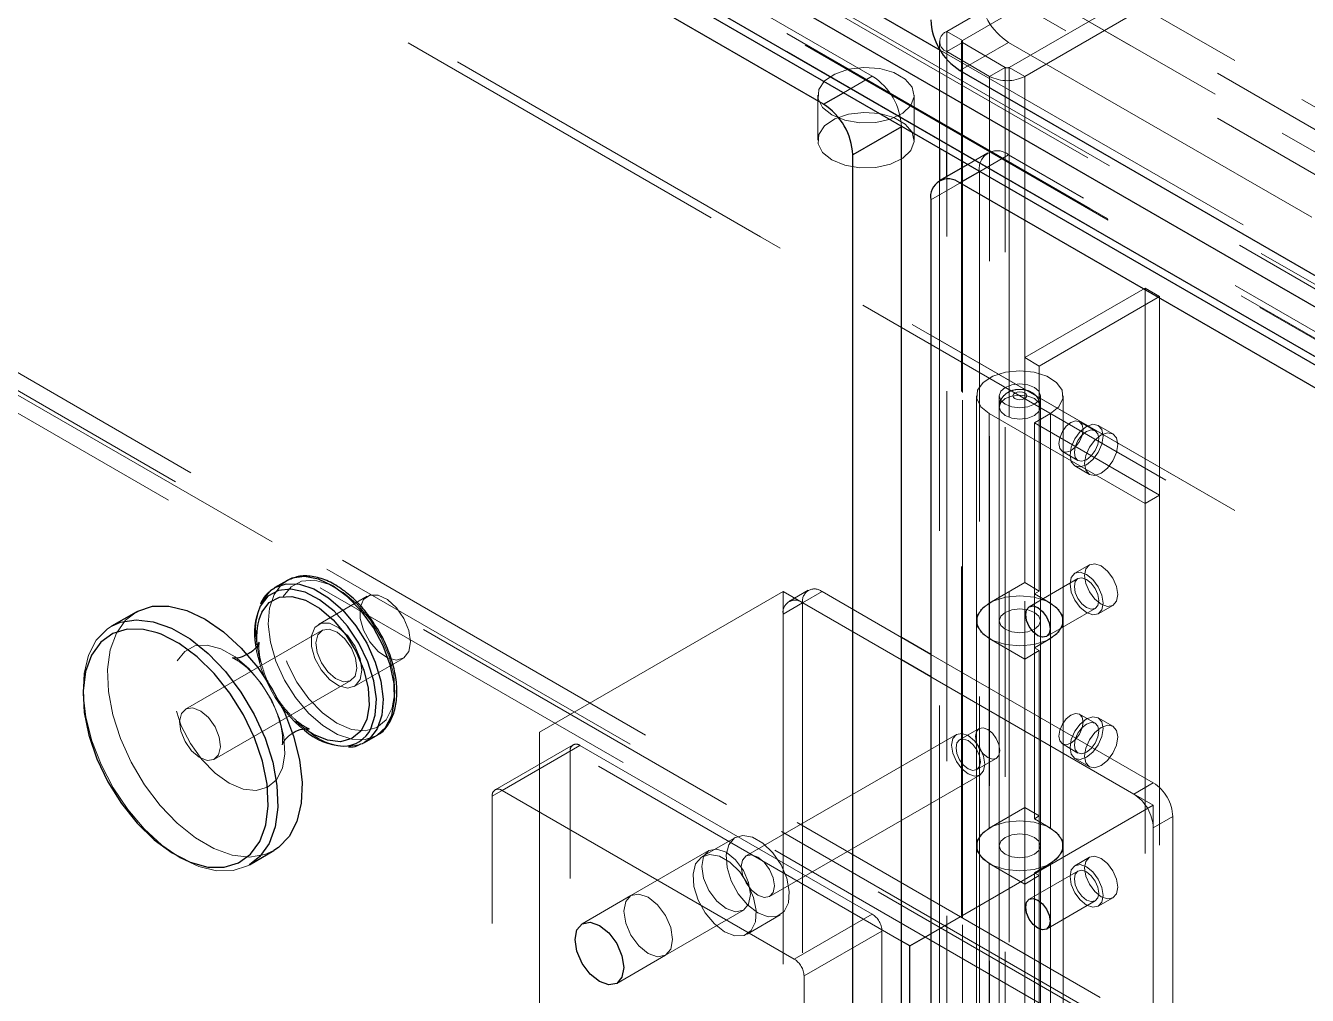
# Model space of a CAD drawing. Header units: millimetres. Extents: x 108 to 5832, y 144 to 4056.
# Drawn here: x 4972.2 to 5065.2, y 2570.5 to 2640.9 of the extents above; entities that cross this region are included whole.
import ezdxf

# ---------------------------------------------------------------- set-up
doc = ezdxf.new("R2010")
doc.units = ezdxf.units.MM
doc.header["$LTSCALE"] = 20
doc.linetypes.add('HIDDEN', pattern=[1.905, 1.27, -0.635])

msp = doc.modelspace()

# ---------------------------------------------------------------- linework, layer by layer
at = {"color": 1, "linetype": 'HIDDEN', "lineweight": 18}
for p, q in [((5290.904, 2505.011), (4110.036, 3186.712)), ((5289.49, 2502.562), (4108.622, 3184.263)), ((5317.774, 2489.495), (4136.906, 3171.195)), ((5316.36, 2487.045), (4135.492, 3168.746)), ((5289.49, 2473.166), (4108.622, 3154.867)), ((4109.036, 3153.951), (5289.904, 2472.251)), ((5290.904, 2472.35), (4110.036, 3154.05)), ((5344.644, 2472.35), (4180.747, 3144.254)), ((5344.644, 2469.084), (4180.747, 3140.987)), ((5281.146, 2436.999), (4116.966, 3109.067)), ((5279.515, 2435.002), (4116.051, 3106.655)), ((5214.254, 2536.051), (4302.793, 3062.226)), ((4302.935, 3062.471), (5214.395, 2536.296)), ((4302.793, 3058.634), (5214.254, 2532.459)), ((4302.835, 3058.542), (5214.295, 2532.367)), ((5214.395, 2532.377), (4302.935, 3058.552)), ((5214.395, 2531.07), (4302.228, 3057.654)), ((5280.015, 2436.346), (4308.132, 2997.402)), ((4308.132, 2997.076), (5279.515, 2436.308)), ((5033.624, 2637.224), (4861.089, 2736.825)), ((5093.197, 2671.738), (5039.033, 2640.469)), ((5094.329, 2671.084), (5040.164, 2639.816)), ((5043.558, 2637.857), (5097.723, 2669.125)), ((5044.69, 2637.203), (5098.854, 2668.472)), ((5040.164, 2639.816), (5039.033, 2640.469)), ((5039.033, 2512.762), (5039.033, 2640.469)), ((5038.506, 2639.734), (5038.506, 2632.001)), ((5040.164, 2639.653), (5039.033, 2639)), ((5039.987, 2637.633), (5043.523, 2639.674)), ((5040.106, 2639.734), (5040.106, 2512.027)), ((5040.164, 2512.109), (5040.164, 2639.816)), ((5043.276, 2637.857), (5040.164, 2639.653)), ((5040.164, 2639.653), (5040.164, 2511.946)), ((5043.523, 2639.674), (5213.936, 2541.297)), ((5038.545, 2639.119), (5211.842, 2539.077)), ((5042.144, 2637.203), (5039.033, 2639)), ((5039.033, 2631.696), (5039.033, 2639)), ((5043.276, 2637.857), (5042.144, 2637.203)), ((5043.276, 2510.15), (5043.276, 2637.857)), ((5043.558, 2637.857), (5044.69, 2637.203)), ((5043.558, 2637.857), (5043.558, 2510.15)), ((5031.541, 2636.021), (5033.624, 2637.224)), ((5042.144, 2509.496), (5042.144, 2637.203)), ((5044.69, 2637.203), (5044.69, 2594.908)), ((5029.664, 2635.835), (5029.664, 2632.569)), ((5036.664, 2632.569), (5036.664, 2635.835)), ((5042.023, 2631.657), (5040.562, 2630.814)), ((5043.523, 2631.509), (5041.44, 2630.307)), ((5213.936, 2533.132), (5043.523, 2631.509)), ((5037.866, 2628.243), (5041.402, 2630.284)), ((5039.033, 2511.293), (5039.033, 2629.931)), ((5041.402, 2630.284), (5041.402, 2514.335)), ((5038.506, 2629.627), (5038.506, 2512.027)), ((5053.422, 2621.831), (5044.69, 2616.79)), ((5053.422, 2621.831), (5054.483, 2621.219)), ((5053.422, 2606.197), (5053.422, 2621.831)), ((5054.483, 2621.219), (5045.75, 2616.178)), ((5054.483, 2606.809), (5054.483, 2621.219)), ((5044.69, 2616.79), (5045.75, 2616.178)), ((5044.69, 2616.79), (5044.69, 2600.459)), ((5045.75, 2616.178), (5045.75, 2599.847)), ((5041.186, 2614.014), (5041.186, 2597.683)), ((5042.836, 2614.014), (5042.836, 2597.683)), ((5042.836, 2613.198), (5042.836, 2533.177)), ((5045.836, 2597.683), (5045.836, 2614.014)), ((5045.836, 2533.177), (5045.836, 2613.198)), ((5047.486, 2597.683), (5047.486, 2614.014)), ((5042.109, 2596.398), (5042.109, 2612.728)), ((5042.109, 2612.728), (5053.422, 2606.197)), ((5045.397, 2612.055), (5046.564, 2612.728)), ((5046.564, 2612.728), (5046.564, 2596.398)), ((5045.397, 2612.055), (5054.483, 2606.809)), ((5045.397, 2595.724), (5045.397, 2612.055)), ((5049.805, 2611.483), (5048.673, 2612.136)), ((5051.09, 2611.26), (5050.03, 2611.872)), ((5047.424, 2609.971), (5048.555, 2609.318)), ((5048.33, 2608.928), (5049.391, 2608.315)), ((5053.422, 2606.197), (5054.483, 2606.809)), ((5054.483, 2606.809), (5054.483, 2525.155)), ((5053.422, 2606.197), (5053.422, 2524.543)), ((5049.391, 2601.749), (5048.33, 2601.137)), ((5044.69, 2600.459), (5042.109, 2598.969)), ((5044.69, 2600.459), (5045.75, 2599.847)), ((5048.555, 2600.747), (5045.019, 2598.706)), ((4996.968, 2599.462), (4993.433, 2597.421)), ((5009.476, 2589.596), (5027.153, 2599.801)), ((5035.745, 2594.841), (5027.153, 2599.801)), ((5027.153, 2599.801), (5027.153, 2542.643)), ((5028.982, 2599.9), (5027.568, 2599.083)), ((5029.982, 2599.801), (5028.568, 2598.984)), ((5035.745, 2596.474), (5029.982, 2599.801)), ((5045.75, 2599.847), (5045.397, 2599.643)), ((5045.397, 2599.643), (5046.564, 2598.969)), ((5027.153, 2598.168), (5028.568, 2598.984)), ((5035.745, 2594.841), (5028.568, 2598.984)), ((5028.568, 2598.984), (5028.568, 2543.623)), ((5042.109, 2598.969), (5042.109, 2582.638)), ((5046.269, 2596.541), (5049.805, 2598.582)), ((5046.564, 2582.638), (5046.564, 2598.969)), ((5050.03, 2598.192), (5051.09, 2598.804)), ((5027.153, 2598.168), (5027.153, 2542.806)), ((5041.186, 2597.683), (5041.186, 2581.352)), ((5042.836, 2597.683), (5042.836, 2581.352)), ((5045.836, 2581.352), (5045.836, 2597.683)), ((5047.486, 2581.352), (5047.486, 2597.683)), ((4993.683, 2596.988), (4983.783, 2591.273)), ((5044.69, 2594.908), (5042.109, 2596.398)), ((5044.69, 2594.908), (5045.75, 2595.52)), ((5045.397, 2595.724), (5046.564, 2596.398)), ((5045.75, 2595.52), (5045.397, 2595.724)), ((5045.397, 2595.724), (5045.397, 2583.312)), ((5045.75, 2579.189), (5045.75, 2595.52)), ((4996.033, 2592.917), (4999.568, 2594.958)), ((5054.024, 2585.922), (5037.866, 2595.249)), ((5044.69, 2578.577), (5044.69, 2594.908)), ((4985.883, 2587.635), (4995.783, 2593.35)), ((5054.024, 2584.289), (5037.866, 2593.616)), ((5052.609, 2585.105), (5037.866, 2593.616)), ((5049.805, 2590.253), (5048.673, 2590.906)), ((5051.09, 2590.03), (5050.03, 2590.642)), ((5009.476, 2589.596), (5009.476, 2532.438)), ((5035.745, 2574.431), (5009.476, 2589.596)), ((5039.739, 2589.434), (5024.465, 2580.617)), ((5041.378, 2589.861), (5039.964, 2589.045)), ((5006.046, 2584.963), (5011.703, 2588.228)), ((5011.91, 2588.686), (5006.254, 2585.42)), ((5012.41, 2588.637), (5006.753, 2585.371)), ((5011.703, 2540.869), (5011.703, 2588.228)), ((5012.41, 2588.637), (5033.624, 2576.39)), ((5047.424, 2588.741), (5048.555, 2588.087)), ((5041.213, 2586.88), (5042.628, 2587.696)), ((5048.33, 2587.698), (5049.391, 2587.085)), ((5026.165, 2577.673), (5041.438, 2586.49)), ((5006.753, 2585.371), (5027.967, 2573.125)), ((5052.609, 2585.105), (5054.024, 2585.922)), ((5006.046, 2537.603), (5006.046, 2584.963)), ((5037.866, 2574.962), (5054.024, 2584.289)), ((5042.109, 2582.638), (5044.69, 2584.128)), ((5044.69, 2584.128), (5045.75, 2583.516)), ((5045.397, 2583.312), (5045.75, 2583.516)), ((5054.024, 2527.131), (5054.024, 2584.289)), ((5055.438, 2583.472), (5054.024, 2582.656)), ((5055.438, 2583.472), (5055.438, 2544.278)), ((5045.397, 2583.312), (5046.564, 2582.638)), ((5054.024, 2582.656), (5054.024, 2543.462)), ((5023.69, 2581.96), (5021.286, 2580.572)), ((5021.767, 2581.004), (5016.11, 2577.739)), ((5041.186, 2581.352), (5041.186, 2565.022)), ((5042.836, 2581.352), (5042.836, 2565.022)), ((5045.836, 2565.022), (5045.836, 2581.352)), ((5047.486, 2565.022), (5047.486, 2581.352)), ((5042.109, 2563.736), (5042.109, 2580.067)), ((5042.109, 2580.067), (5044.69, 2578.577)), ((5045.397, 2579.393), (5046.564, 2580.067)), ((5046.564, 2580.067), (5046.564, 2563.736)), ((5049.391, 2580.519), (5048.33, 2579.907)), ((5044.69, 2578.577), (5045.75, 2579.189)), ((5048.555, 2579.517), (5045.019, 2577.476)), ((5045.397, 2579.393), (5045.75, 2579.189)), ((5045.397, 2563.062), (5045.397, 2579.393)), ((5045.75, 2579.189), (5045.75, 2567.185)), ((5044.69, 2578.577), (5044.69, 2567.797)), ((5044.69, 2578.577), (5044.69, 2562.246)), ((5016.11, 2577.739), (5012.575, 2575.697)), ((5046.269, 2575.311), (5049.805, 2577.352)), ((5050.03, 2576.962), (5051.09, 2577.574)), ((5018.61, 2573.408), (5024.267, 2576.674)), ((5024.536, 2574.942), (5026.94, 2576.33)), ((5027.967, 2573.125), (5033.624, 2576.39)), ((5034.331, 2575.166), (5028.674, 2571.9)), ((5034.331, 2575.166), (5034.331, 2527.806)), ((5015.074, 2571.367), (5018.61, 2573.408)), ((5028.674, 2571.9), (5028.674, 2524.541))]:
    msp.add_line(p, q, dxfattribs=at)
at = {"color": 7, "linetype": 'Continuous', "lineweight": 25}
for p, q in [((4300.955, 3061.981), (5213.123, 2535.398)), ((4300.955, 3058.389), (5213.123, 2531.805)), ((4301.328, 3057.565), (5213.495, 2530.981)), ((5030.088, 2635.183), (4857.554, 2734.784)), ((5039.987, 2637.633), (5210.4, 2539.256)), ((5035.745, 2633.55), (5032.209, 2631.508)), ((5035.745, 2517.601), (5035.745, 2633.55)), ((5038.506, 2632.001), (5038.506, 2629.627)), ((5032.209, 2515.56), (5032.209, 2631.508)), ((5040.562, 2630.814), (5038.488, 2629.616)), ((5210.4, 2531.091), (5039.987, 2629.468)), ((5037.866, 2628.243), (5037.866, 2512.294)), ((4991.129, 2600.594), (4990.273, 2600.1)), ((4980.187, 2598.319), (4978.419, 2597.298)), ((5037.866, 2595.249), (5035.745, 2596.474)), ((5037.866, 2593.616), (5035.745, 2594.841)), ((4996.772, 2588.841), (4997.629, 2589.336)), ((4996.772, 2588.841), (4996.594, 2588.749)), ((4988.419, 2579.977), (4990.186, 2580.998)), ((5036.346, 2574.084), (5035.745, 2574.431)), ((5036.346, 2574.084), (5037.866, 2574.962)), ((5036.346, 2518.07), (5036.346, 2574.084))]:
    msp.add_line(p, q, dxfattribs=at)
at = {"color": 8, "linetype": 'Continuous', "lineweight": 25}
for p, q in [((5031.53, 2643.169), (5038.545, 2639.119)), ((5030.088, 2635.183), (5031.541, 2636.021)), ((5039.033, 2629.931), (5039.033, 2631.696)), ((5041.44, 2630.307), (5039.987, 2629.468)), ((4989.17, 2581.671), (4989.547, 2582.652))]:
    msp.add_line(p, q, dxfattribs=at)
at = {"color": 1, "linetype": 'HIDDEN', "lineweight": 18, "flags": 128}
for points in [[(5030.689, 2634.407), (5031.627, 2634.02), (5032.731, 2633.83), (5033.882, 2633.858), (5034.955, 2634.1), (5035.835, 2634.53), (5036.424, 2635.101), (5036.661, 2635.752), (5036.518, 2636.412), (5036.012, 2637.009), (5035.198, 2637.48), (5034.163, 2637.772), (5033.019, 2637.854), (5031.892, 2637.718), (5030.902, 2637.377), (5030.157, 2636.87), (5029.738, 2636.25), (5029.691, 2635.585), (5030.02, 2634.948), (5030.689, 2634.407)], [(5030.689, 2631.141), (5031.627, 2630.754), (5032.731, 2630.564), (5033.882, 2630.592), (5034.955, 2630.834), (5035.835, 2631.263), (5036.424, 2631.835), (5036.661, 2632.486), (5036.518, 2633.146), (5036.012, 2633.743), (5035.198, 2634.214), (5034.163, 2634.506), (5033.019, 2634.588), (5031.892, 2634.452), (5030.902, 2634.111), (5030.157, 2633.604), (5029.738, 2632.984), (5029.691, 2632.319), (5030.02, 2631.682), (5030.689, 2631.141)], [(5042.109, 2612.728), (5041.498, 2613.225), (5041.206, 2613.811), (5041.265, 2614.419), (5041.669, 2614.982), (5042.372, 2615.436), (5043.296, 2615.731), (5044.336, 2615.833), (5045.377, 2615.731), (5046.3, 2615.436), (5047.003, 2614.982), (5047.407, 2614.419), (5047.466, 2613.811), (5047.174, 2613.225), (5046.564, 2612.728)], [(5043.275, 2614.626), (5042.95, 2614.346), (5042.836, 2614.014), (5042.95, 2613.683), (5043.275, 2613.402), (5043.762, 2613.214), (5044.336, 2613.148), (5044.91, 2613.214), (5045.397, 2613.402), (5045.722, 2613.683), (5045.836, 2614.014), (5045.722, 2614.346), (5045.397, 2614.626), (5044.91, 2614.814), (5044.336, 2614.88), (5043.762, 2614.814), (5043.275, 2614.626)], [(5044.69, 2613.81), (5044.527, 2613.747), (5044.336, 2613.726), (5044.145, 2613.747), (5043.983, 2613.81), (5043.874, 2613.904), (5043.836, 2614.014), (5043.874, 2614.125), (5043.983, 2614.218), (5044.145, 2614.281), (5044.336, 2614.303), (5044.528, 2614.281), (5044.69, 2614.218), (5044.798, 2614.125), (5044.836, 2614.014), (5044.798, 2613.904), (5044.69, 2613.81)], [(5045.397, 2613.81), (5045.722, 2613.529), (5045.836, 2613.198), (5045.722, 2612.866), (5045.397, 2612.585), (5044.91, 2612.398), (5044.336, 2612.332), (5043.762, 2612.398), (5043.275, 2612.585), (5042.95, 2612.866), (5042.836, 2613.198), (5042.95, 2613.529), (5043.275, 2613.81), (5043.762, 2613.998), (5044.336, 2614.064), (5044.91, 2613.998), (5045.397, 2613.81)], [(5048.932, 2611.564), (5048.865, 2611.915), (5048.673, 2612.136), (5048.387, 2612.191), (5048.048, 2612.074), (5047.71, 2611.801), (5047.423, 2611.414), (5047.232, 2610.972), (5047.165, 2610.543), (5047.232, 2610.191), (5047.423, 2609.971), (5047.71, 2609.915), (5048.048, 2610.033), (5048.387, 2610.305), (5048.673, 2610.692), (5048.865, 2611.134), (5048.932, 2611.564)], [(5047.978, 2609.706), (5048.069, 2610.29), (5048.33, 2610.891), (5048.72, 2611.417), (5049.18, 2611.788), (5049.64, 2611.948), (5050.03, 2611.872), (5050.29, 2611.572), (5050.382, 2611.094), (5050.29, 2610.51), (5050.03, 2609.909), (5049.64, 2609.383), (5049.18, 2609.012), (5048.72, 2608.852), (5048.33, 2608.928), (5048.069, 2609.228), (5047.978, 2609.706)], [(5049.18, 2611.421), (5048.842, 2611.148), (5048.555, 2610.761), (5048.363, 2610.319), (5048.296, 2609.89), (5048.363, 2609.538), (5048.555, 2609.318), (5048.842, 2609.262), (5049.18, 2609.379), (5049.518, 2609.652), (5049.805, 2610.039), (5049.996, 2610.481), (5050.064, 2610.91), (5049.996, 2611.262), (5049.805, 2611.483), (5049.518, 2611.538), (5049.18, 2611.421)], [(5049.038, 2609.094), (5049.13, 2609.678), (5049.391, 2610.279), (5049.781, 2610.805), (5050.241, 2611.176), (5050.701, 2611.336), (5051.091, 2611.26), (5051.351, 2610.96), (5051.443, 2610.482), (5051.351, 2609.898), (5051.091, 2609.297), (5050.701, 2608.771), (5050.241, 2608.4), (5049.781, 2608.24), (5049.391, 2608.316), (5049.13, 2608.615), (5049.038, 2609.094)], [(5050.382, 2598.97), (5050.29, 2599.554), (5050.03, 2600.155), (5049.64, 2600.681), (5049.18, 2601.052), (5048.72, 2601.212), (5048.33, 2601.137), (5048.069, 2600.837), (5047.978, 2600.358), (5048.069, 2599.774), (5048.33, 2599.173), (5048.72, 2598.647), (5049.18, 2598.276), (5049.64, 2598.116), (5050.03, 2598.192), (5050.29, 2598.492), (5050.382, 2598.97)], [(5051.443, 2599.583), (5051.351, 2600.167), (5051.091, 2600.767), (5050.701, 2601.294), (5050.24, 2601.665), (5049.781, 2601.825), (5049.39, 2601.749), (5049.13, 2601.449), (5049.038, 2600.971), (5049.13, 2600.387), (5049.39, 2599.786), (5049.781, 2599.26), (5050.24, 2598.889), (5050.701, 2598.729), (5051.091, 2598.804), (5051.351, 2599.104), (5051.443, 2599.583)], [(4991.129, 2600.594), (4990.758, 2600.324), (4990.203, 2599.591)], [(4990.877, 2599.44), (4991.439, 2600.158), (4992.207, 2600.564), (4993.135, 2600.63), (4994.162, 2600.353), (4995.226, 2599.75), (4996.258, 2598.86), (4997.195, 2597.737), (4997.977, 2596.454), (4998.555, 2595.089), (4998.893, 2593.73), (4998.969, 2592.461), (4998.78, 2591.362), (4998.336, 2590.502), (4997.665, 2589.936), (4996.811, 2589.698), (4995.825, 2589.804), (4994.772, 2590.247), (4993.715, 2591), (4992.723, 2592.014), (4991.857, 2593.227), (4991.172, 2594.562), (4990.71, 2595.935), (4990.501, 2597.259), (4990.558, 2598.453), (4990.877, 2599.44)], [(5048.296, 2600.175), (5048.363, 2600.526), (5048.555, 2600.747), (5048.842, 2600.803), (5049.18, 2600.685), (5049.518, 2600.412), (5049.805, 2600.025), (5049.996, 2599.583), (5050.064, 2599.154), (5049.996, 2598.802), (5049.805, 2598.582), (5049.518, 2598.526), (5049.18, 2598.644), (5048.842, 2598.917), (5048.555, 2599.303), (5048.363, 2599.745), (5048.296, 2600.175)], [(4990.203, 2599.591), (4989.873, 2598.61), (4989.786, 2597.432), (4989.946, 2596.121), (4990.346, 2594.747), (4990.963, 2593.386), (4991.764, 2592.109), (4992.707, 2590.987), (4993.739, 2590.079), (4994.806, 2589.434), (4995.85, 2589.087), (4996.814, 2589.058), (4997.629, 2589.336)], [(5000.107, 2596.149), (4999.982, 2596.987), (4999.627, 2597.856), (4999.088, 2598.637), (4998.438, 2599.226), (4997.765, 2599.542), (4997.16, 2599.544), (4996.705, 2599.23), (4996.461, 2598.643), (4996.461, 2597.863), (4996.705, 2596.995), (4997.16, 2596.155), (4997.765, 2595.458), (4998.438, 2594.998), (4999.088, 2594.836), (4999.627, 2594.995), (4999.982, 2595.453), (5000.107, 2596.149)], [(5046.564, 2596.398), (5047.174, 2596.894), (5047.466, 2597.48), (5047.407, 2598.088), (5047.003, 2598.651), (5046.3, 2599.105), (5045.377, 2599.4), (5044.336, 2599.502), (5043.296, 2599.4), (5042.372, 2599.105), (5041.669, 2598.651), (5041.265, 2598.088), (5041.206, 2597.48), (5041.498, 2596.894), (5042.109, 2596.398)], [(4978.761, 2596.776), (4979.436, 2597.729), (4980.187, 2598.319)], [(5046.564, 2598.969), (5047.174, 2598.472), (5047.466, 2597.887), (5047.407, 2597.279), (5047.003, 2596.716), (5046.3, 2596.262), (5045.377, 2595.967), (5044.336, 2595.865), (5043.296, 2595.967), (5042.372, 2596.262), (5041.669, 2596.716), (5041.265, 2597.279), (5041.206, 2597.887), (5041.498, 2598.472), (5042.109, 2598.969)], [(5043.275, 2598.296), (5043.762, 2598.483), (5044.336, 2598.549), (5044.91, 2598.483), (5045.397, 2598.296), (5045.722, 2598.015), (5045.836, 2597.683), (5045.722, 2597.352), (5045.397, 2597.071), (5044.91, 2596.883), (5044.336, 2596.817), (5043.762, 2596.883), (5043.275, 2597.071), (5042.95, 2597.352), (5042.836, 2597.683), (5042.95, 2598.015), (5043.275, 2598.296)], [(5045.397, 2598.296), (5044.91, 2598.483), (5044.336, 2598.549), (5043.762, 2598.483), (5043.275, 2598.296), (5042.95, 2598.015), (5042.836, 2597.683), (5042.95, 2597.352), (5043.275, 2597.071), (5043.762, 2596.883), (5044.336, 2596.817), (5044.91, 2596.883), (5045.397, 2597.071), (5045.722, 2597.352), (5045.836, 2597.683), (5045.722, 2598.015), (5045.397, 2598.296)], [(4996.571, 2594.108), (4996.447, 2594.946), (4996.091, 2595.815), (4995.552, 2596.596), (4994.902, 2597.185), (4994.23, 2597.501), (4993.625, 2597.503), (4993.17, 2597.189), (4992.925, 2596.602), (4992.925, 2595.822), (4993.17, 2594.954), (4993.625, 2594.114), (4994.23, 2593.417), (4994.902, 2592.957), (4995.552, 2592.795), (4996.091, 2592.954), (4996.447, 2593.412), (4996.571, 2594.108)], [(4988.419, 2579.977), (4988.287, 2579.905), (4987.229, 2579.559), (4986.032, 2579.542), (4984.742, 2579.853), (4983.403, 2580.481), (4982.065, 2581.405), (4980.776, 2582.589), (4979.583, 2583.993), (4978.528, 2585.564), (4977.65, 2587.246), (4976.98, 2588.979), (4976.543, 2590.699), (4976.355, 2592.345), (4976.422, 2593.857), (4976.742, 2595.18), (4977.303, 2596.267), (4978.085, 2597.078), (4978.419, 2597.298)], [(4990.186, 2580.998), (4989.545, 2580.712), (4988.413, 2580.53), (4987.164, 2580.677), (4985.843, 2581.149), (4984.499, 2581.929), (4983.179, 2582.987), (4981.933, 2584.287), (4980.803, 2585.781), (4979.832, 2587.416), (4979.055, 2589.131), (4978.499, 2590.865), (4978.185, 2592.556), (4978.124, 2594.142), (4978.319, 2595.566), (4978.761, 2596.776)], [(4993.383, 2596.664), (4993.723, 2597.009), (4994.217, 2597.075), (4994.789, 2596.85), (4995.352, 2596.369), (4995.822, 2595.706), (4996.125, 2594.961), (4996.216, 2594.247), (4996.082, 2593.674), (4995.742, 2593.329), (4995.248, 2593.263), (4994.676, 2593.488), (4994.113, 2593.969), (4993.644, 2594.632), (4993.34, 2595.377), (4993.249, 2596.091), (4993.383, 2596.664)], [(4983.184, 2594.772), (4983.726, 2595.466), (4984.468, 2595.857), (4985.363, 2595.921), (4986.355, 2595.653), (4987.381, 2595.072), (4988.377, 2594.212), (4989.281, 2593.129), (4990.036, 2591.89), (4990.594, 2590.573), (4990.92, 2589.261), (4990.994, 2588.036), (4990.811, 2586.976), (4990.382, 2586.146), (4989.735, 2585.599), (4988.911, 2585.37), (4987.96, 2585.473), (4986.943, 2585.9), (4985.923, 2586.627), (4984.966, 2587.606), (4984.13, 2588.776), (4983.468, 2590.064), (4983.023, 2591.389), (4982.821, 2592.668), (4982.876, 2593.819), (4983.184, 2594.772)], [(4989.214, 2594.669), (4989.146, 2594.924), (4988.962, 2595.98)], [(4983.484, 2590.949), (4983.824, 2591.294), (4984.317, 2591.36), (4984.889, 2591.135), (4985.453, 2590.654), (4985.922, 2589.991), (4986.226, 2589.246), (4986.317, 2588.532), (4986.182, 2587.959), (4985.843, 2587.614), (4985.349, 2587.548), (4984.777, 2587.773), (4984.213, 2588.254), (4983.744, 2588.917), (4983.441, 2589.662), (4983.349, 2590.376), (4983.484, 2590.949)], [(5048.932, 2590.333), (5048.865, 2590.685), (5048.673, 2590.906), (5048.387, 2590.961), (5048.048, 2590.844), (5047.71, 2590.571), (5047.423, 2590.184), (5047.232, 2589.742), (5047.165, 2589.313), (5047.232, 2588.961), (5047.423, 2588.741), (5047.71, 2588.685), (5048.048, 2588.803), (5048.387, 2589.075), (5048.673, 2589.462), (5048.865, 2589.904), (5048.932, 2590.333)], [(4992.674, 2589.679), (4992.047, 2590.162), (4991.795, 2590.389)], [(5047.978, 2588.476), (5048.069, 2589.06), (5048.33, 2589.661), (5048.72, 2590.187), (5049.18, 2590.558), (5049.64, 2590.718), (5050.03, 2590.642), (5050.29, 2590.342), (5050.382, 2589.864), (5050.29, 2589.28), (5050.03, 2588.679), (5049.64, 2588.153), (5049.18, 2587.782), (5048.72, 2587.622), (5048.33, 2587.698), (5048.069, 2587.998), (5047.978, 2588.476)], [(5049.18, 2590.191), (5048.842, 2589.918), (5048.555, 2589.531), (5048.363, 2589.089), (5048.296, 2588.66), (5048.363, 2588.308), (5048.555, 2588.088), (5048.842, 2588.032), (5049.18, 2588.149), (5049.518, 2588.422), (5049.805, 2588.809), (5049.996, 2589.251), (5050.064, 2589.68), (5049.996, 2590.032), (5049.805, 2590.253), (5049.518, 2590.308), (5049.18, 2590.191)], [(5049.038, 2587.864), (5049.13, 2588.448), (5049.391, 2589.049), (5049.781, 2589.575), (5050.241, 2589.946), (5050.701, 2590.106), (5051.091, 2590.03), (5051.351, 2589.73), (5051.443, 2589.252), (5051.351, 2588.668), (5051.091, 2588.067), (5050.701, 2587.541), (5050.241, 2587.17), (5049.781, 2587.01), (5049.391, 2587.085), (5049.13, 2587.385), (5049.038, 2587.864)], [(5040.589, 2586.574), (5041.049, 2586.414), (5041.438, 2586.49), (5041.699, 2586.79), (5041.791, 2587.268), (5041.699, 2587.852), (5041.438, 2588.453), (5041.049, 2588.979), (5040.589, 2589.35), (5040.128, 2589.51), (5039.739, 2589.434), (5039.478, 2589.135), (5039.386, 2588.656), (5039.478, 2588.072), (5039.739, 2587.471), (5040.128, 2586.945), (5040.589, 2586.574)], [(5041.472, 2587.452), (5041.405, 2587.881), (5041.213, 2588.323), (5040.927, 2588.71), (5040.589, 2588.983), (5040.25, 2589.1), (5039.963, 2589.045), (5039.772, 2588.824), (5039.705, 2588.472), (5039.772, 2588.043), (5039.963, 2587.601), (5040.25, 2587.214), (5040.589, 2586.942), (5040.927, 2586.824), (5041.213, 2586.88), (5041.405, 2587.1), (5041.472, 2587.452)], [(5041.119, 2589.289), (5041.186, 2589.641), (5041.378, 2589.861), (5041.664, 2589.917), (5042.003, 2589.799), (5042.341, 2589.526), (5042.628, 2589.14), (5042.819, 2588.698), (5042.887, 2588.268), (5042.819, 2587.917), (5042.628, 2587.696), (5042.341, 2587.64), (5042.003, 2587.758), (5041.664, 2588.031), (5041.378, 2588.418), (5041.186, 2588.859), (5041.119, 2589.289)], [(5042.109, 2580.067), (5041.498, 2580.563), (5041.206, 2581.149), (5041.265, 2581.757), (5041.669, 2582.32), (5042.372, 2582.774), (5043.296, 2583.069), (5044.336, 2583.171), (5045.377, 2583.069), (5046.3, 2582.774), (5047.003, 2582.32), (5047.407, 2581.757), (5047.466, 2581.149), (5047.174, 2580.564), (5046.564, 2580.067)], [(5042.109, 2582.638), (5041.498, 2582.141), (5041.206, 2581.556), (5041.265, 2580.948), (5041.669, 2580.385), (5042.372, 2579.931), (5043.296, 2579.636), (5044.336, 2579.534), (5045.377, 2579.636), (5046.3, 2579.931), (5047.003, 2580.385), (5047.407, 2580.948), (5047.466, 2581.556), (5047.174, 2582.141), (5046.564, 2582.638)], [(5025.315, 2576.491), (5026.061, 2576.204), (5026.727, 2576.236), (5027.239, 2576.583), (5027.543, 2577.207), (5027.605, 2578.042), (5027.42, 2578.996), (5027.006, 2579.966), (5026.409, 2580.847), (5025.693, 2581.544), (5024.937, 2581.981), (5024.221, 2582.11), (5023.624, 2581.918), (5023.21, 2581.426), (5023.025, 2580.686), (5023.087, 2579.78), (5023.391, 2578.804), (5023.903, 2577.866), (5024.569, 2577.066), (5025.315, 2576.491)], [(5043.275, 2581.965), (5042.95, 2581.684), (5042.836, 2581.352), (5042.95, 2581.021), (5043.275, 2580.74), (5043.762, 2580.553), (5044.336, 2580.487), (5044.91, 2580.552), (5045.397, 2580.74), (5045.722, 2581.021), (5045.836, 2581.352), (5045.722, 2581.684), (5045.397, 2581.965), (5044.91, 2582.153), (5044.336, 2582.218), (5043.762, 2582.153), (5043.275, 2581.965)], [(5045.397, 2581.965), (5045.722, 2581.684), (5045.836, 2581.352), (5045.722, 2581.021), (5045.397, 2580.74), (5044.91, 2580.552), (5044.336, 2580.487), (5043.762, 2580.553), (5043.275, 2580.74), (5042.95, 2581.021), (5042.836, 2581.352), (5042.95, 2581.684), (5043.275, 2581.965), (5043.762, 2582.153), (5044.336, 2582.218), (5044.91, 2582.153), (5045.397, 2581.965)], [(5022.911, 2575.103), (5023.657, 2574.816), (5024.322, 2574.848), (5024.835, 2575.195), (5025.139, 2575.82), (5025.201, 2576.654), (5025.015, 2577.608), (5024.602, 2578.578), (5024.005, 2579.46), (5023.289, 2580.156), (5022.533, 2580.593), (5021.817, 2580.722), (5021.22, 2580.53), (5020.806, 2580.038), (5020.621, 2579.298), (5020.683, 2578.392), (5020.987, 2577.416), (5021.499, 2576.478), (5022.165, 2575.678), (5022.911, 2575.103)], [(5023.017, 2576.798), (5022.34, 2577.344), (5021.767, 2578.117), (5021.384, 2579.001), (5021.249, 2579.86), (5021.384, 2580.563), (5021.767, 2581.004), (5022.34, 2581.116), (5023.017, 2580.88), (5023.693, 2580.334), (5024.267, 2579.561), (5024.65, 2578.677), (5024.785, 2577.819), (5024.65, 2577.115), (5024.267, 2576.674), (5023.693, 2576.563), (5023.017, 2576.798)], [(5025.315, 2577.757), (5025.775, 2577.597), (5026.165, 2577.673), (5026.426, 2577.973), (5026.517, 2578.451), (5026.426, 2579.035), (5026.165, 2579.636), (5025.775, 2580.162), (5025.315, 2580.533), (5024.855, 2580.693), (5024.465, 2580.617), (5024.204, 2580.317), (5024.113, 2579.839), (5024.204, 2579.255), (5024.465, 2578.654), (5024.855, 2578.128), (5025.315, 2577.757)], [(5050.382, 2577.74), (5050.29, 2578.324), (5050.03, 2578.925), (5049.64, 2579.451), (5049.18, 2579.822), (5048.72, 2579.982), (5048.33, 2579.907), (5048.069, 2579.607), (5047.978, 2579.128), (5048.069, 2578.544), (5048.33, 2577.943), (5048.72, 2577.417), (5049.18, 2577.046), (5049.64, 2576.886), (5050.03, 2576.962), (5050.29, 2577.262), (5050.382, 2577.74)], [(5051.443, 2578.353), (5051.351, 2578.937), (5051.091, 2579.537), (5050.701, 2580.063), (5050.24, 2580.435), (5049.781, 2580.595), (5049.39, 2580.519), (5049.13, 2580.219), (5049.038, 2579.741), (5049.13, 2579.156), (5049.39, 2578.556), (5049.781, 2578.03), (5050.24, 2577.658), (5050.701, 2577.499), (5051.091, 2577.574), (5051.351, 2577.874), (5051.443, 2578.353)], [(5048.296, 2578.944), (5048.363, 2579.296), (5048.555, 2579.517), (5048.842, 2579.572), (5049.18, 2579.455), (5049.518, 2579.182), (5049.805, 2578.795), (5049.996, 2578.353), (5050.064, 2577.924), (5049.996, 2577.572), (5049.805, 2577.352), (5049.518, 2577.296), (5049.18, 2577.414), (5048.842, 2577.687), (5048.555, 2578.073), (5048.363, 2578.515), (5048.296, 2578.944)], [(5017.36, 2573.532), (5016.684, 2574.078), (5016.11, 2574.852), (5015.727, 2575.735), (5015.592, 2576.594), (5015.727, 2577.297), (5016.11, 2577.738), (5016.684, 2577.85), (5017.36, 2577.615), (5018.037, 2577.069), (5018.61, 2576.295), (5018.993, 2575.412), (5019.128, 2574.553), (5018.993, 2573.849), (5018.61, 2573.408), (5018.037, 2573.297), (5017.36, 2573.532)], [(5015.592, 2576.594), (5015.727, 2577.297), (5016.11, 2577.738), (5016.684, 2577.85), (5017.36, 2577.615), (5018.037, 2577.069), (5018.61, 2576.295), (5018.993, 2575.412), (5019.128, 2574.553), (5018.993, 2573.849), (5018.61, 2573.408), (5018.037, 2573.297), (5017.36, 2573.532), (5016.684, 2574.078), (5016.11, 2574.852), (5015.727, 2575.735), (5015.592, 2576.594)]]:
    msp.add_lwpolyline(points, dxfattribs=at)
at = {"color": 8, "linetype": 'Continuous', "lineweight": 25, "flags": 128}
for points in [[(4990.273, 2600.1), (4991.087, 2600.377), (4992.052, 2600.348), (4993.096, 2600.001), (4994.163, 2599.357), (4995.195, 2598.448), (4996.137, 2597.326), (4996.938, 2596.049), (4997.556, 2594.688), (4997.955, 2593.314), (4998.116, 2592.003), (4998.029, 2590.825), (4997.699, 2589.844)], [(4997.7, 2589.378), (4998.305, 2589.938), (4998.75, 2590.801), (4998.96, 2591.888), (4998.923, 2593.141), (4998.641, 2594.492), (4998.129, 2595.869), (4997.415, 2597.197), (4996.537, 2598.405), (4995.543, 2599.427), (4994.487, 2600.209), (4993.424, 2600.708), (4992.413, 2600.897), (4991.508, 2600.767), (4991.129, 2600.594)], [(4997.232, 2589.845), (4997.557, 2590.829), (4997.63, 2592.015), (4997.446, 2593.333), (4997.016, 2594.707), (4996.365, 2596.056), (4995.532, 2597.304), (4994.564, 2598.376), (4993.517, 2599.211), (4992.453, 2599.761), (4991.434, 2599.992), (4990.518, 2599.893), (4989.759, 2599.468), (4989.2, 2598.742), (4989.167, 2598.676)], [(4989.308, 2598.307), (4989.85, 2599.001), (4990.592, 2599.392), (4991.487, 2599.456), (4992.478, 2599.189), (4993.505, 2598.607), (4994.501, 2597.748), (4995.405, 2596.664), (4996.16, 2595.425), (4996.718, 2594.108), (4997.044, 2592.796), (4997.118, 2591.571), (4996.935, 2590.511), (4996.506, 2589.681), (4995.859, 2589.135), (4995.034, 2588.905), (4994.084, 2589.008), (4993.066, 2589.435), (4992.674, 2589.679)], [(4981.714, 2596.812), (4980.732, 2597.055), (4979.548, 2597.073), (4978.499, 2596.759), (4977.626, 2596.125), (4976.961, 2595.196), (4976.531, 2594.006), (4976.353, 2592.603), (4976.432, 2591.039), (4976.766, 2589.375), (4977.342, 2587.675), (4978.139, 2586.004), (4979.124, 2584.427), (4980.261, 2583.003), (4981.506, 2581.789), (4982.811, 2580.829), (4984.125, 2580.162), (4985.399, 2579.812), (4986.583, 2579.794), (4987.632, 2580.108), (4988.505, 2580.742), (4989.17, 2581.671), (4989.17, 2581.671)], [(4997.699, 2589.844), (4997.144, 2589.112), (4996.772, 2588.841)]]:
    msp.add_lwpolyline(points, dxfattribs=at)
at = {"color": 7, "linetype": 'Continuous', "lineweight": 25, "flags": 128}
for points in [[(4989.984, 2599.9), (4990.254, 2600.089), (4990.273, 2600.1)], [(4980.187, 2598.319), (4980.319, 2598.391), (4981.377, 2598.736), (4982.573, 2598.754), (4983.864, 2598.443), (4985.202, 2597.814), (4986.54, 2596.891), (4987.829, 2595.706), (4989.023, 2594.303), (4990.078, 2592.732), (4990.956, 2591.049), (4991.625, 2589.317), (4992.062, 2587.596), (4992.25, 2585.951), (4992.184, 2584.439), (4991.864, 2583.116), (4991.302, 2582.029), (4990.52, 2581.218), (4990.186, 2580.998)], [(5044.76, 2598.134), (5044.828, 2598.485), (5045.019, 2598.706), (5045.306, 2598.762), (5045.644, 2598.644), (5045.983, 2598.371), (5046.269, 2597.984), (5046.461, 2597.542), (5046.528, 2597.113), (5046.461, 2596.761), (5046.269, 2596.541), (5045.983, 2596.485), (5045.644, 2596.603), (5045.306, 2596.876), (5045.019, 2597.262), (5044.828, 2597.704), (5044.76, 2598.134)], [(4978.419, 2597.298), (4979.06, 2597.583), (4980.193, 2597.766), (4981.442, 2597.619), (4982.762, 2597.147), (4984.107, 2596.367), (4985.426, 2595.308), (4986.673, 2594.008), (4987.802, 2592.514), (4988.773, 2590.88), (4989.55, 2589.165), (4990.106, 2587.431), (4990.42, 2585.74), (4990.481, 2584.154), (4990.287, 2582.73), (4989.844, 2581.52)], [(4989.547, 2582.652), (4989.599, 2582.861), (4989.778, 2584.264), (4989.699, 2585.828), (4989.365, 2587.492), (4988.788, 2589.192), (4987.992, 2590.863), (4987.007, 2592.44), (4985.87, 2593.864), (4984.625, 2595.079), (4983.32, 2596.038), (4982.006, 2596.705), (4981.714, 2596.812)], [(4997.629, 2589.336), (4997.648, 2589.346), (4997.7, 2589.378)], [(4989.844, 2581.52), (4989.17, 2580.567), (4988.419, 2579.977)], [(5044.76, 2576.903), (5044.828, 2577.255), (5045.019, 2577.476), (5045.306, 2577.531), (5045.644, 2577.414), (5045.983, 2577.141), (5046.269, 2576.754), (5046.461, 2576.312), (5046.528, 2575.883), (5046.461, 2575.531), (5046.269, 2575.311), (5045.983, 2575.255), (5045.644, 2575.373), (5045.306, 2575.646), (5045.019, 2576.032), (5044.828, 2576.474), (5044.76, 2576.903)], [(5012.057, 2574.553), (5012.191, 2575.256), (5012.575, 2575.697), (5013.148, 2575.809), (5013.825, 2575.574), (5014.501, 2575.028), (5015.075, 2574.254), (5015.458, 2573.371), (5015.592, 2572.512), (5015.458, 2571.808), (5015.075, 2571.367), (5014.501, 2571.256), (5013.825, 2571.491), (5013.148, 2572.037), (5012.575, 2572.811), (5012.191, 2573.694), (5012.057, 2574.553)]]:
    msp.add_lwpolyline(points, dxfattribs=at)
at = {"color": 1, "linetype": 'HIDDEN', "lineweight": 18}
for centre, radius, start, end in [((5046.007, 2643.558), 4.61, 182.60416, 237.39453), ((5039.312, 2639.734), 0.786, 110.78807, 249.21522), ((5040.195, 2639.734), 0.0873, 110.79756, 249.21723), ((5043.417, 2638.129), 0.307, 242.59963, 297.41516), ((5031.139, 2633.34), 4.611, 2.60672, 57.39394), ((5043.417, 2639.66), 2.767, 242.60922, 297.39187), ((5042.695, 2630.494), 1.31, 50.79529, 189.21744), ((4993.116, 2597.032), 4.247, 137.52042, 197.33281), ((5029.43, 2599.124), 0.873, 50.79564, 189.21511), ((5028.016, 2598.308), 0.873, 50.79564, 189.21511), ((4998.669, 2597.44), 9.922, 188.76084, 230.89003), ((4995.465, 2592.581), 3.995, 223.5319, 286.42215), ((5012.134, 2588.298), 0.437, 50.79871, 189.20613), ((5006.477, 2585.032), 0.437, 50.79871, 189.20613), ((5052.367, 2583.333), 3.074, 2.60488, 57.39512), ((5050.953, 2582.516), 3.074, 2.60488, 57.39512), ((5032.795, 2575.096), 1.537, 2.60912, 57.39285), ((5027.138, 2571.83), 1.537, 2.60912, 57.39285)]:
    msp.add_arc(centre, radius, start, end, dxfattribs=at)
at = {"color": 7, "linetype": 'Continuous', "lineweight": 25}
for centre, radius, start, end in [((5042.472, 2641.517), 4.61, 182.60416, 237.39453), ((5027.604, 2631.299), 4.611, 2.60672, 57.39394), ((5039.159, 2628.453), 1.31, 50.79529, 189.21744), ((4993.77, 2596.775), 4.98, 157.56742, 189.78623), ((4995.458, 2593.171), 4.589, 228.36998, 267.10202)]:
    msp.add_arc(centre, radius, start, end, dxfattribs=at)
at = {"color": 8, "linetype": 'Continuous', "lineweight": 25}
for centre, radius, start, end in [((4993.4, 2596.51), 4.469, 156.28919, 186.81138), ((4995.237, 2590.801), 2.212, 269.72711, 334.40421)]:
    msp.add_arc(centre, radius, start, end, dxfattribs=at)
at = {"color": 1, "linetype": 'HIDDEN', "lineweight": 18}
for points, knots in [([(5045.822, 2613.202), (5045.826, 2613.236), (5045.848, 2613.414), (5045.733, 2613.72), (5045.501, 2614.055), (5045.165, 2614.305), (5044.729, 2614.468), (5044.181, 2614.51), (5043.639, 2614.381), (5043.205, 2614.098), (5042.943, 2613.73), (5042.821, 2613.408), (5042.847, 2613.231), (5042.852, 2613.197)], [0, 0, 0, 0, 0.02339, 0.122647, 0.212667, 0.303769, 0.40671, 0.528282, 0.666088, 0.776952, 0.877788, 0.976466, 1, 1, 1, 1]), ([(4989.874, 2593.051), (4989.863, 2593.07), (4989.67, 2593.41), (4989.42, 2594.099), (4989.169, 2594.992), (4989.09, 2595.72), (4989.11, 2595.947), (4989.119, 2596.059)], [0, 0, 0, 0, 0.015181, 0.270213, 0.520122, 0.7625, 1, 1, 1, 1]), ([(4988.174, 2595.225), (4988.075, 2595.168), (4987.791, 2595.006), (4987.355, 2594.975), (4987.114, 2595.007), (4987.192, 2595.001), (4987.536, 2594.832), (4988.051, 2594.462), (4988.664, 2593.877), (4989.3, 2593.098), (4989.886, 2592.172), (4990.359, 2591.181), (4990.676, 2590.227), (4990.825, 2589.42), (4990.837, 2588.861), (4990.789, 2588.637), (4990.816, 2588.761), (4991.038, 2589.145), (4991.371, 2589.391), (4991.543, 2589.517)], [0, 0, 0, 0, 0.038034, 0.108946, 0.167842, 0.223971, 0.276691, 0.330478, 0.386412, 0.444943, 0.505424, 0.56675, 0.627453, 0.686503, 0.743892, 0.80126, 0.861657, 0.928642, 1, 1, 1, 1]), ([(4992.749, 2589.837), (4992.759, 2589.836), (4992.804, 2589.829), (4992.598, 2589.891), (4992.187, 2590.144), (4991.612, 2590.611), (4990.985, 2591.288), (4990.412, 2592.054), (4990.118, 2592.604), (4989.994, 2592.837)], [0, 0, 0, 0, 0.040639, 0.201032, 0.358776, 0.521604, 0.691994, 0.869545, 1, 1, 1, 1])]:
    msp.add_open_spline(points, degree=3, knots=knots, dxfattribs=at)
at = {"color": 7, "linetype": 'Continuous', "lineweight": 25}
for points, knots in [([(4997.388, 2597.58), (4997.265, 2597.772), (4996.882, 2598.366), (4996.095, 2599.21), (4995.086, 2600.055), (4994.023, 2600.649), (4992.966, 2600.954), (4991.952, 2600.967), (4991.381, 2600.705), (4991.102, 2600.576)], [0, 0, 0, 0, 0.073643, 0.228003, 0.382973, 0.53889, 0.695752, 0.85129, 1, 1, 1, 1]), ([(4989.958, 2599.844), (4989.789, 2599.71), (4989.476, 2599.461), (4989.3, 2599.07), (4989.219, 2598.891)], [0, 0, 0, 0, 0.542031, 1, 1, 1, 1]), ([(4997.705, 2589.394), (4997.724, 2589.402), (4998.018, 2589.523), (4998.437, 2590.021), (4998.898, 2590.844), (4999.127, 2591.884), (4999.135, 2593.071), (4998.912, 2594.365), (4998.464, 2595.684), (4997.946, 2596.785), (4997.531, 2597.377), (4997.388, 2597.58)], [0, 0, 0, 0, 0.008839, 0.135173, 0.261305, 0.391223, 0.52495, 0.66007, 0.795007, 0.929692, 1, 1, 1, 1]), ([(4989.082, 2596.025), (4989.049, 2595.966), (4988.948, 2595.792), (4988.634, 2595.429), (4988.302, 2595.281), (4988.174, 2595.225)], [0, 0, 0, 0, 0.238817, 0.707089, 1, 1, 1, 1]), ([(4989.127, 2596.113), (4989.129, 2596.123), (4989.136, 2596.157), (4989.105, 2596.079), (4989.082, 2596.025)], [0, 0, 0, 0, 0.294563, 1, 1, 1, 1]), ([(4991.543, 2589.517), (4991.556, 2589.529), (4991.76, 2589.701), (4992.252, 2589.841), (4992.712, 2589.85), (4992.738, 2589.841), (4992.749, 2589.837)], [0, 0, 0, 0, 0.030416, 0.453604, 0.768658, 1, 1, 1, 1]), ([(4995.612, 2588.535), (4995.723, 2588.531), (4996.067, 2588.516), (4996.358, 2588.666), (4996.555, 2588.768)], [0, 0, 0, 0, 0.322175, 1, 1, 1, 1])]:
    msp.add_open_spline(points, degree=3, knots=knots, dxfattribs=at)

doc.saveas('drawing.dxf')
